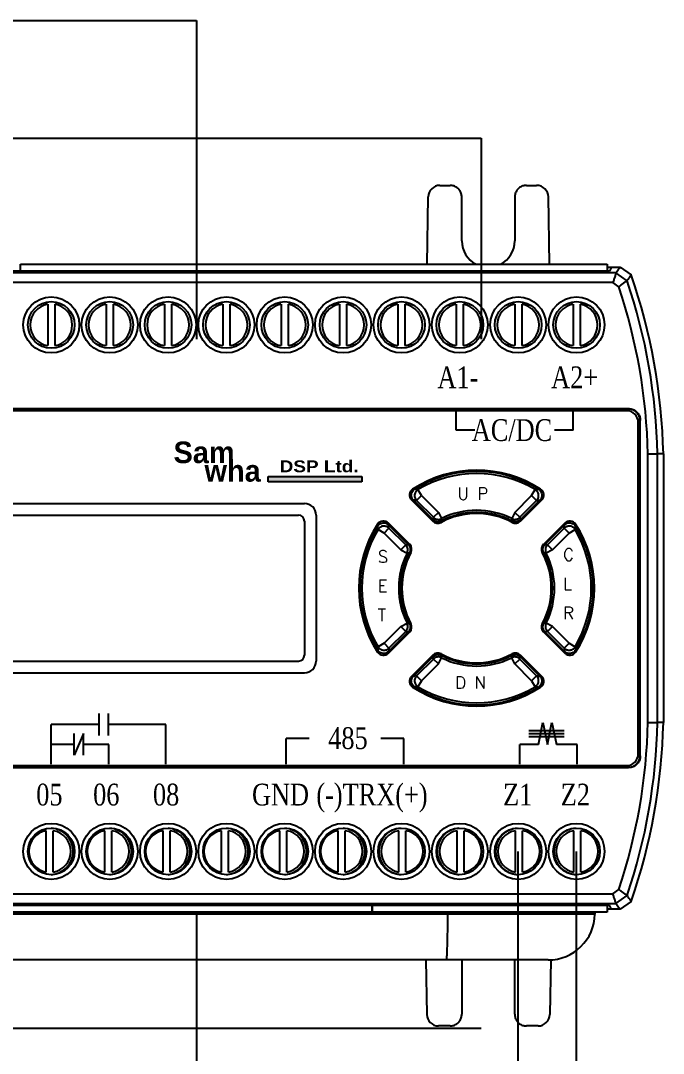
# Model space of a CAD drawing. Header units: millimetres. Extents: x 46 to 886, y 51 to 632.
# Drawn here: x 282.46 to 298.98, y 466.14 to 492.68 of the extents above; entities that cross this region are included whole.
import ezdxf
from ezdxf.enums import TextEntityAlignment as Align

# ---------------------------------------------------------------- set-up
doc = ezdxf.new("R2010")
doc.units = ezdxf.units.MM
for name, color, linetype in [('02___PRT_ALL_AXES', 7, 'Continuous'), ('03___PRT_ALL_CURVES', 7, 'Continuous'), ('40', 4, 'Continuous'), ('ASHADE', 7, 'Continuous')]:
    doc.layers.add(name, color=color, linetype=linetype)
doc.styles.add('SS', font='batang.ttc', dxfattribs={"width": 0.8})
doc.styles.get("Standard").update_dxf_attribs({"font": 'BareunDotumPro1.ttf'})
doc.styles.add('STYLE2', font='romant.shx')

msp = doc.modelspace()

# ---------------------------------------------------------------- hatches: boundary and pattern name
msp.add_hatch(color=5).paths.add_polyline_path([(288.821, 480.832), (288.821, 480.969), (291.23, 480.969), (291.23, 480.832)])

# ---------------------------------------------------------------- linework, layer by layer
at = {"color": 7, "linetype": 'Continuous'}
for p, q in [((293.236, 488.449), (293.499, 488.449)), ((295.459, 488.449), (295.723, 488.449)), ((292.905, 486.424), (292.936, 488.154)), ((293.799, 487.024), (293.799, 488.149)), ((295.159, 488.149), (295.159, 487.024)), ((296.053, 486.424), (296.023, 488.154)), ((297.761, 486.2), (276.197, 486.2)), ((297.593, 486.247), (276.365, 486.247)), ((282.46, 486.424), (297.535, 486.424)), ((282.46, 486.247), (282.46, 486.424)), ((297.535, 486.424), (297.535, 486.247)), ((297.535, 486.349), (297.868, 486.349)), ((297.644, 486.349), (297.593, 486.247)), ((298.045, 485.997), (297.761, 486.2)), ((297.868, 486.349), (298.151, 486.147)), ((297.682, 485.952), (276.277, 485.952)), ((297.836, 485.841), (297.682, 485.952)), ((283.158, 485.396), (283.158, 484.331)), ((283.338, 485.396), (283.338, 484.331)), ((284.658, 485.396), (284.658, 484.331)), ((284.838, 485.396), (284.838, 484.331)), ((286.158, 485.396), (286.158, 484.331)), ((286.338, 485.396), (286.338, 484.331)), ((287.658, 485.396), (287.658, 484.331)), ((287.838, 485.396), (287.838, 484.331)), ((289.158, 485.396), (289.158, 484.331)), ((289.338, 485.396), (289.338, 484.331)), ((290.658, 485.396), (290.658, 484.331)), ((290.838, 485.396), (290.838, 484.331)), ((292.158, 485.396), (292.158, 484.331)), ((292.338, 485.396), (292.338, 484.331)), ((293.658, 485.396), (293.658, 484.331)), ((293.838, 485.396), (293.838, 484.331)), ((295.158, 485.396), (295.158, 484.331)), ((295.338, 485.396), (295.338, 484.331)), ((296.658, 485.396), (296.658, 484.331)), ((296.838, 485.396), (296.838, 484.331)), ((298.087, 482.711), (275.872, 482.711)), ((298.079, 482.704), (275.879, 482.704)), ((298.034, 482.659), (275.924, 482.659)), ((293.658, 482.156), (293.658, 482.665)), ((296.658, 482.156), (296.658, 482.665)), ((298.087, 482.711), (298.079, 482.704)), ((298.334, 473.839), (298.334, 482.359)), ((298.386, 482.411), (298.379, 482.404)), ((298.379, 473.794), (298.379, 482.404)), ((298.386, 473.786), (298.386, 482.411)), ((298.582, 481.547), (298.83, 481.547)), ((298.582, 474.655), (298.582, 481.543)), ((298.979, 481.549), (298.83, 481.547)), ((298.83, 474.65), (298.83, 481.547)), ((298.979, 481.549), (298.979, 474.649)), ((292.764, 480.478), (292.672, 480.633)), ((295.594, 480.478), (295.686, 480.633)), ((292.506, 480.366), (293.053, 479.819)), ((292.554, 480.361), (293.059, 479.856)), ((292.764, 480.478), (292.637, 480.351)), ((292.764, 480.478), (293.196, 480.047)), ((295.163, 480.047), (295.594, 480.478)), ((295.3, 479.856), (295.805, 480.361)), ((295.305, 479.819), (295.852, 480.366)), ((295.594, 480.478), (295.721, 480.351)), ((292.637, 480.351), (293.069, 479.919)), ((295.29, 479.919), (295.721, 480.351)), ((293.196, 480.047), (293.069, 479.919)), ((293.196, 480.047), (293.277, 479.886)), ((295.163, 480.047), (295.081, 479.886)), ((295.163, 480.047), (295.29, 479.919)), ((291.8, 479.514), (291.645, 479.606)), ((291.8, 479.514), (291.927, 479.641)), ((292.459, 479.225), (291.912, 479.772)), ((292.422, 479.219), (291.917, 479.724)), ((292.359, 479.209), (291.927, 479.641)), ((296.446, 479.772), (295.899, 479.225)), ((296.441, 479.724), (295.936, 479.219)), ((296.431, 479.641), (296, 479.209)), ((296.558, 479.514), (296.431, 479.641)), ((296.558, 479.514), (296.713, 479.606)), ((292.231, 479.082), (291.8, 479.514)), ((296.558, 479.514), (296.127, 479.082)), ((292.231, 479.082), (292.359, 479.209)), ((292.231, 479.082), (292.392, 479.001)), ((296.127, 479.082), (295.966, 479.001)), ((296.127, 479.082), (296, 479.209)), ((292.231, 477.115), (292.392, 477.197)), ((296.127, 477.115), (295.966, 477.197)), ((291.8, 476.684), (292.231, 477.115)), ((291.912, 476.426), (292.459, 476.973)), ((291.917, 476.473), (292.422, 476.978)), ((291.927, 476.557), (292.359, 476.988)), ((292.231, 477.115), (292.359, 476.988)), ((295.899, 476.973), (296.446, 476.426)), ((295.936, 476.978), (296.441, 476.473)), ((296.127, 477.115), (296, 476.988)), ((296, 476.988), (296.431, 476.557)), ((296.127, 477.115), (296.558, 476.684)), ((291.8, 476.684), (291.645, 476.592)), ((291.8, 476.684), (291.927, 476.557)), ((296.558, 476.684), (296.431, 476.557)), ((296.558, 476.684), (296.713, 476.592)), ((293.053, 476.379), (292.506, 475.832)), ((295.852, 475.832), (295.305, 476.379)), ((293.059, 476.342), (292.554, 475.837)), ((293.069, 476.278), (292.637, 475.847)), ((293.196, 476.151), (292.764, 475.72)), ((293.196, 476.151), (293.069, 476.278)), ((293.196, 476.151), (293.277, 476.312)), ((295.163, 476.151), (295.081, 476.312)), ((295.163, 476.151), (295.29, 476.278)), ((295.594, 475.72), (295.163, 476.151)), ((295.721, 475.847), (295.29, 476.278)), ((295.805, 475.837), (295.3, 476.342)), ((292.764, 475.72), (292.637, 475.847)), ((295.594, 475.72), (295.721, 475.847)), ((292.764, 475.72), (292.672, 475.565)), ((295.594, 475.72), (295.686, 475.565)), ((284.482, 474.314), (284.482, 474.875)), ((284.716, 474.314), (284.716, 474.875)), ((283.248, 473.574), (283.248, 474.595)), ((286.191, 473.574), (286.191, 474.595)), ((298.582, 474.65), (298.83, 474.65)), ((298.979, 474.649), (298.83, 474.65)), ((283.838, 473.803), (283.838, 474.363)), ((284.072, 473.803), (284.072, 474.363)), ((284.728, 473.574), (284.728, 474.083)), ((289.285, 473.574), (289.285, 474.237)), ((292.305, 473.574), (292.305, 474.237)), ((295.287, 473.574), (295.287, 474.083)), ((296.767, 473.574), (296.767, 474.083)), ((298.386, 473.786), (298.379, 473.794)), ((275.872, 473.486), (298.087, 473.486)), ((275.879, 473.494), (298.079, 473.494)), ((275.924, 473.539), (298.034, 473.539)), ((298.087, 473.486), (298.079, 473.494)), ((283.12, 470.801), (283.12, 471.866)), ((283.3, 470.801), (283.3, 471.866)), ((284.62, 470.801), (284.62, 471.866)), ((284.8, 470.801), (284.8, 471.866)), ((286.12, 470.801), (286.12, 471.866)), ((286.3, 470.801), (286.3, 471.866)), ((287.62, 470.801), (287.62, 471.866)), ((287.8, 470.801), (287.8, 471.866)), ((289.12, 470.801), (289.12, 471.866)), ((289.3, 470.801), (289.3, 471.866)), ((290.62, 470.801), (290.62, 471.866)), ((290.8, 470.801), (290.8, 471.866)), ((292.177, 470.801), (292.177, 471.866)), ((292.357, 470.801), (292.357, 471.866)), ((293.677, 470.801), (293.677, 471.866)), ((293.857, 470.801), (293.857, 471.866)), ((295.177, 470.801), (295.177, 471.866)), ((295.357, 470.801), (295.357, 471.866)), ((296.677, 470.801), (296.677, 471.866)), ((296.857, 470.801), (296.857, 471.866)), ((297.682, 470.246), (297.836, 470.356)), ((276.277, 470.246), (297.682, 470.246)), ((297.761, 469.998), (298.045, 470.201)), ((298.151, 470.05), (297.868, 469.849)), ((276.197, 469.998), (297.761, 469.998)), ((276.365, 469.95), (297.593, 469.95)), ((291.498, 469.774), (276.423, 469.774)), ((291.498, 469.95), (291.498, 469.774)), ((291.499, 469.774), (291.499, 469.95)), ((297.536, 469.774), (291.499, 469.774)), ((293.43, 469.723), (293.43, 469.774)), ((297.221, 469.774), (297.22, 469.723)), ((297.536, 469.95), (297.536, 469.774)), ((297.868, 469.849), (297.536, 469.849)), ((297.644, 469.849), (297.593, 469.95)), ((297.22, 469.723), (276.738, 469.723)), ((296.02, 468.544), (277.938, 468.544)), ((292.875, 468.544), (292.899, 467.144)), ((293.799, 468.544), (293.799, 467.149)), ((295.159, 467.149), (295.159, 468.544)), ((296.084, 468.551), (296.059, 467.144)), ((293.499, 466.849), (293.199, 466.849)), ((295.759, 466.849), (295.459, 466.849))]:
    msp.add_line(p, q, dxfattribs=at)
for p, q in [((294.138, 482.156), (293.658, 482.156)), ((296.658, 482.156), (296.179, 482.156)), ((284.482, 474.595), (283.248, 474.595)), ((286.191, 474.595), (284.716, 474.595)), ((295.766, 474.083), (295.883, 474.644)), ((295.883, 474.644), (296, 474.083)), ((296, 474.083), (296.117, 474.644)), ((296.117, 474.644), (296.234, 474.083)), ((284.072, 474.363), (283.838, 473.803)), ((295.522, 474.441), (296.432, 474.441)), ((295.522, 474.363), (296.432, 474.363)), ((295.522, 474.286), (296.432, 474.286)), ((283.838, 474.083), (283.248, 474.083)), ((284.728, 474.083), (284.072, 474.083)), ((289.875, 474.237), (289.285, 474.237)), ((292.305, 474.237), (291.715, 474.237)), ((295.766, 474.083), (295.287, 474.083)), ((296.767, 474.083), (296.234, 474.083))]:
    msp.add_line(p, q)
at = {"color": 5}
for p, q in [((288.821, 480.969), (291.23, 480.969)), ((288.821, 480.832), (288.821, 480.969)), ((291.23, 480.969), (291.23, 480.832)), ((291.23, 480.832), (288.821, 480.832))]:
    msp.add_line(p, q, dxfattribs=at)
at = {"color": 7, "linetype": 'Continuous'}
for centre, radius in [((283.248, 484.864), 0.72), ((283.248, 484.864), 0.6), ((284.748, 484.864), 0.72), ((284.748, 484.864), 0.6), ((286.248, 484.864), 0.72), ((286.248, 484.864), 0.6), ((287.748, 484.864), 0.72), ((287.748, 484.864), 0.6), ((289.248, 484.864), 0.72), ((289.248, 484.864), 0.6), ((290.748, 484.864), 0.72), ((290.748, 484.864), 0.6), ((292.248, 484.864), 0.72), ((292.248, 484.864), 0.6), ((293.748, 484.864), 0.72), ((293.748, 484.864), 0.6), ((295.248, 484.864), 0.72), ((295.248, 484.864), 0.6), ((296.748, 484.864), 0.72), ((296.748, 484.864), 0.6), ((283.248, 471.334), 0.72), ((283.248, 471.334), 0.6), ((284.748, 471.334), 0.72), ((284.748, 471.334), 0.6), ((286.248, 471.334), 0.72), ((286.248, 471.334), 0.6), ((287.748, 471.334), 0.72), ((287.748, 471.334), 0.6), ((289.248, 471.334), 0.72), ((289.248, 471.334), 0.6), ((290.748, 471.334), 0.72), ((290.748, 471.334), 0.6), ((292.248, 471.334), 0.72), ((292.248, 471.334), 0.6), ((293.748, 471.334), 0.72), ((293.748, 471.334), 0.6), ((295.248, 471.334), 0.72), ((295.248, 471.334), 0.6), ((296.748, 471.334), 0.72), ((296.748, 471.334), 0.6)]:
    msp.add_circle(centre, radius, dxfattribs=at)
for centre, radius, start, end in [((293.236, 488.149), 0.3, 90, 179), ((295.723, 488.149), 0.3, 1, 90), ((294.479, 487.024), 0.68, 180, 242.3898), ((294.479, 487.024), 0.68, 297.6102, 0), ((283.983, 481.221), 14.851, 1.2571, 18.7561), ((283.983, 481.221), 15, 1.2509, 19.1721), ((283.983, 481.221), 14.603, 1.2604, 18.4439), ((283.248, 484.864), 0.54, 99.5941, 260.4059), ((283.248, 484.864), 0.54, 279.5941, 80.4059), ((284.748, 484.864), 0.54, 99.5941, 260.4059), ((284.748, 484.864), 0.54, 279.5941, 80.4059), ((286.248, 484.864), 0.54, 99.5941, 260.4059), ((286.248, 484.864), 0.54, 279.5941, 80.4059), ((287.748, 484.864), 0.54, 99.5941, 260.4059), ((287.748, 484.864), 0.54, 279.5941, 80.4059), ((289.248, 484.864), 0.54, 99.5941, 260.4059), ((289.248, 484.864), 0.54, 279.5941, 80.4059), ((290.748, 484.864), 0.54, 99.5941, 260.4059), ((290.748, 484.864), 0.54, 279.5941, 80.4059), ((292.248, 484.864), 0.54, 99.5941, 260.4059), ((292.248, 484.864), 0.54, 279.5941, 80.4059), ((293.748, 484.864), 0.54, 99.5941, 260.4059), ((293.748, 484.864), 0.54, 279.5941, 80.4059), ((295.248, 484.864), 0.54, 99.5941, 260.4059), ((295.248, 484.864), 0.54, 279.5941, 80.4059), ((296.748, 484.864), 0.54, 99.5941, 260.4059), ((296.748, 484.864), 0.54, 279.5941, 80.4059), ((298.034, 482.359), 0.3, 0, 90), ((294.179, 478.099), 3.03, 57.1532, 122.8468), ((294.179, 478.099), 3, 57.9075, 122.0925), ((294.179, 478.099), 2.948, 59.2614, 120.7386), ((292.633, 480.493), 0.18, 122.8468, 225), ((295.725, 480.493), 0.18, 315, 57.1532), ((294.179, 478.099), 2.002, 63.2117, 116.7883), ((294.179, 478.099), 1.92, 61.6015, 118.3985), ((294.179, 478.099), 1.95, 62.2028, 117.7972), ((294.179, 478.099), 3.03, 147.1532, 212.8468), ((294.179, 478.099), 3, 147.9075, 212.0925), ((294.179, 478.099), 2.948, 149.2614, 210.7386), ((291.785, 479.645), 0.18, 45, 147.1532), ((293.18, 479.946), 0.18, 225, 298.3985), ((295.178, 479.946), 0.18, 241.6015, 315), ((296.573, 479.645), 0.18, 32.8468, 135), ((294.179, 478.099), 2.948, 329.2614, 30.7386), ((294.179, 478.099), 3, 327.9075, 32.0925), ((294.179, 478.099), 3.03, 327.1532, 32.8468), ((292.332, 479.098), 0.18, 331.6015, 45), ((296.026, 479.098), 0.18, 135, 208.3985), ((294.179, 478.099), 2.002, 153.2117, 206.7883), ((294.179, 478.099), 1.95, 152.2028, 207.7972), ((294.179, 478.099), 1.92, 151.6015, 208.3985), ((294.179, 478.099), 1.92, 331.6015, 28.3985), ((294.179, 478.099), 1.95, 332.2028, 27.7972), ((294.179, 478.099), 2.002, 333.2117, 26.7883), ((292.332, 477.1), 0.18, 315, 28.3985), ((296.026, 477.1), 0.18, 151.6015, 225), ((291.785, 476.553), 0.18, 212.8468, 315), ((293.18, 476.251), 0.18, 61.6015, 135), ((294.179, 478.099), 1.92, 241.6015, 298.3985), ((295.178, 476.251), 0.18, 45, 118.3985), ((296.573, 476.553), 0.18, 225, 327.1532), ((294.179, 478.099), 1.95, 242.2028, 297.7972), ((294.179, 478.099), 2.002, 243.2117, 296.7883), ((292.633, 475.704), 0.18, 135, 237.1532), ((295.725, 475.704), 0.18, 302.8468, 45), ((294.179, 478.099), 3.03, 237.1532, 302.8468), ((294.179, 478.099), 3, 237.9075, 302.0925), ((294.179, 478.099), 2.948, 239.2614, 300.7386), ((283.983, 474.976), 14.603, 341.5561, 358.7396), ((283.983, 474.976), 14.851, 341.2439, 358.7429), ((283.983, 474.976), 15, 340.8279, 358.7491), ((298.034, 473.839), 0.3, 270, 0), ((283.21, 471.334), 0.54, 99.5941, 260.4059), ((283.21, 471.334), 0.54, 279.5941, 80.4059), ((284.71, 471.334), 0.54, 99.5941, 260.4059), ((284.71, 471.334), 0.54, 279.5941, 80.4059), ((286.21, 471.334), 0.54, 99.5941, 260.4059), ((286.21, 471.334), 0.54, 279.5941, 80.4059), ((287.71, 471.334), 0.54, 99.5941, 260.4059), ((287.71, 471.334), 0.54, 279.5941, 80.4059), ((289.21, 471.334), 0.54, 99.5941, 260.4059), ((289.21, 471.334), 0.54, 279.5941, 80.4059), ((290.71, 471.334), 0.54, 99.5941, 260.4059), ((290.71, 471.334), 0.54, 279.5941, 80.4059), ((292.267, 471.334), 0.54, 99.5941, 260.4059), ((292.267, 471.334), 0.54, 279.5941, 80.4059), ((293.767, 471.334), 0.54, 99.5941, 260.4059), ((293.767, 471.334), 0.54, 279.5941, 80.4059), ((295.267, 471.334), 0.54, 99.5941, 260.4059), ((295.267, 471.334), 0.54, 279.5941, 80.4059), ((296.767, 471.334), 0.54, 99.5941, 260.4059), ((296.767, 471.334), 0.54, 279.5941, 80.4059), ((296.02, 469.744), 1.2, 270, 359), ((293.199, 467.149), 0.3, 181, 270), ((295.759, 467.149), 0.3, 270, 359)]:
    msp.add_arc(centre, radius, start, end, dxfattribs=at)
for points, knots in [([(293.799, 488.149), (293.799, 488.18), (293.789, 488.243), (293.746, 488.328), (293.678, 488.396), (293.593, 488.439), (293.53, 488.449), (293.499, 488.449)], [0, 0, 0, 0, 0.0938533, 0.1877121, 0.2815799, 0.3754568, 0.4693391, 0.4693391, 0.4693391, 0.4693391]), ([(295.459, 488.449), (295.428, 488.449), (295.365, 488.439), (295.28, 488.396), (295.213, 488.328), (295.169, 488.243), (295.159, 488.18), (295.159, 488.149)], [0, 0, 0, 0, 0.0938824, 0.1877592, 0.281627, 0.3754859, 0.4693391, 0.4693391, 0.4693391, 0.4693391]), ([(297.761, 486.2), (297.752, 486.173), (297.739, 486.117), (297.709, 486.036), (297.691, 485.98), (297.682, 485.952)], [0, 0, 0, 0, 0.0848624, 0.1719809, 0.2609261, 0.2609261, 0.2609261, 0.2609261]), ([(297.761, 486.2), (297.772, 486.215), (297.795, 486.247), (297.83, 486.296), (297.855, 486.331), (297.868, 486.349)], [0, 0, 0, 0, 0.0534626, 0.1191252, 0.1827756, 0.1827756, 0.1827756, 0.1827756]), ([(298.045, 485.997), (298.023, 485.979), (297.974, 485.949), (297.906, 485.894), (297.859, 485.859), (297.835, 485.841)], [0, 0, 0, 0, 0.0847388, 0.1718955, 0.2610351, 0.2610351, 0.2610351, 0.2610351]), ([(298.045, 485.997), (298.056, 486.011), (298.079, 486.044), (298.114, 486.094), (298.139, 486.13), (298.151, 486.147)], [0, 0, 0, 0, 0.0538377, 0.119958, 0.1840487, 0.1840487, 0.1840487, 0.1840487]), ([(298.379, 482.404), (298.379, 482.435), (298.369, 482.498), (298.326, 482.583), (298.258, 482.651), (298.173, 482.694), (298.11, 482.704), (298.079, 482.704)], [0, 0, 0, 0, 0.093858, 0.1877007, 0.2815376, 0.3753803, 0.4692384, 0.4692384, 0.4692384, 0.4692384]), ([(298.087, 482.711), (298.118, 482.711), (298.181, 482.701), (298.266, 482.658), (298.333, 482.59), (298.377, 482.505), (298.386, 482.442), (298.386, 482.411)], [0, 0, 0, 0, 0.093858, 0.1877008, 0.2815377, 0.3753804, 0.4692384, 0.4692384, 0.4692384, 0.4692384]), ([(292.672, 480.633), (292.659, 480.625), (292.634, 480.605), (292.606, 480.567), (292.588, 480.524), (292.582, 480.477), (292.589, 480.43), (292.607, 480.387), (292.626, 480.362), (292.637, 480.351)], [0, 0, 0, 0, 0.0466256, 0.0932466, 0.1398794, 0.1865136, 0.2331468, 0.2797658, 0.3263998, 0.3263998, 0.3263998, 0.3263998]), ([(292.672, 480.633), (292.663, 480.634), (292.643, 480.635), (292.614, 480.638), (292.595, 480.64), (292.585, 480.64)], [0, 0, 0, 0, 0.02938021, 0.05851312, 0.08740451, 0.08740451, 0.08740451, 0.08740451]), ([(295.686, 480.633), (295.696, 480.634), (295.715, 480.635), (295.744, 480.638), (295.763, 480.64), (295.773, 480.64)], [0, 0, 0, 0, 0.02938021, 0.05851312, 0.08740451, 0.08740451, 0.08740451, 0.08740451]), ([(295.721, 480.351), (295.732, 480.362), (295.751, 480.387), (295.769, 480.43), (295.776, 480.477), (295.77, 480.524), (295.752, 480.567), (295.724, 480.605), (295.699, 480.625), (295.686, 480.633)], [0, 0, 0, 0, 0.046626, 0.0932469, 0.1398796, 0.1865139, 0.233147, 0.279766, 0.3263998, 0.3263998, 0.3263998, 0.3263998]), ([(292.522, 480.403), (292.513, 480.419), (292.501, 480.454), (292.499, 480.509), (292.513, 480.561), (292.533, 480.592), (292.545, 480.606)], [0, 0, 0, 0, 0.05449, 0.107938, 0.1612581, 0.2156554, 0.2156554, 0.2156554, 0.2156554]), ([(292.637, 480.351), (292.628, 480.352), (292.609, 480.354), (292.581, 480.358), (292.563, 480.36), (292.554, 480.361)], [0, 0, 0, 0, 0.02823034, 0.05623659, 0.08402378, 0.08402378, 0.08402378, 0.08402378]), ([(295.721, 480.351), (295.731, 480.352), (295.749, 480.354), (295.777, 480.358), (295.795, 480.36), (295.805, 480.361)], [0, 0, 0, 0, 0.02823034, 0.05623659, 0.08402378, 0.08402378, 0.08402378, 0.08402378]), ([(295.813, 480.606), (295.825, 480.593), (295.844, 480.562), (295.859, 480.51), (295.857, 480.455), (295.845, 480.42), (295.836, 480.404)], [0, 0, 0, 0, 0.0534734, 0.1067582, 0.1607868, 0.2158657, 0.2158657, 0.2158657, 0.2158657]), ([(293.069, 479.919), (293.067, 479.912), (293.065, 479.898), (293.062, 479.877), (293.06, 479.863), (293.059, 479.856)], [0, 0, 0, 0, 0.02131349, 0.04276592, 0.06435893, 0.06435893, 0.06435893, 0.06435893]), ([(293.069, 479.919), (293.079, 479.909), (293.103, 479.89), (293.145, 479.872), (293.19, 479.865), (293.235, 479.869), (293.263, 479.879), (293.277, 479.886)], [0, 0, 0, 0, 0.0449694, 0.0899307, 0.1348985, 0.1798573, 0.2248377, 0.2248377, 0.2248377, 0.2248377]), ([(293.227, 479.808), (293.212, 479.804), (293.181, 479.801), (293.136, 479.808), (293.107, 479.82), (293.094, 479.828)], [0, 0, 0, 0, 0.0460856, 0.0917071, 0.1370934, 0.1370934, 0.1370934, 0.1370934]), ([(293.277, 479.886), (293.276, 479.879), (293.274, 479.865), (293.272, 479.845), (293.271, 479.831), (293.27, 479.824)], [0, 0, 0, 0, 0.02072148, 0.04156853, 0.06254232, 0.06254232, 0.06254232, 0.06254232]), ([(295.081, 479.886), (295.095, 479.879), (295.123, 479.869), (295.169, 479.865), (295.213, 479.872), (295.255, 479.89), (295.279, 479.909), (295.29, 479.919)], [0, 0, 0, 0, 0.0449723, 0.0899326, 0.1349004, 0.1798594, 0.2248377, 0.2248377, 0.2248377, 0.2248377]), ([(295.081, 479.886), (295.082, 479.879), (295.084, 479.865), (295.086, 479.845), (295.088, 479.831), (295.089, 479.824)], [0, 0, 0, 0, 0.02072148, 0.04156853, 0.06254232, 0.06254232, 0.06254232, 0.06254232]), ([(295.264, 479.828), (295.251, 479.82), (295.222, 479.808), (295.177, 479.801), (295.146, 479.804), (295.131, 479.808)], [0, 0, 0, 0, 0.0457598, 0.0912892, 0.1371128, 0.1371128, 0.1371128, 0.1371128]), ([(295.29, 479.919), (295.291, 479.912), (295.293, 479.898), (295.296, 479.877), (295.299, 479.863), (295.3, 479.856)], [0, 0, 0, 0, 0.02131349, 0.04276592, 0.06435893, 0.06435893, 0.06435893, 0.06435893]), ([(291.645, 479.606), (291.644, 479.615), (291.643, 479.635), (291.64, 479.664), (291.638, 479.683), (291.638, 479.693)], [0, 0, 0, 0, 0.02938021, 0.05851312, 0.08740451, 0.08740451, 0.08740451, 0.08740451]), ([(291.927, 479.641), (291.916, 479.652), (291.891, 479.671), (291.848, 479.689), (291.801, 479.695), (291.754, 479.69), (291.71, 479.672), (291.673, 479.644), (291.653, 479.619), (291.645, 479.606)], [0, 0, 0, 0, 0.046626, 0.0932469, 0.1398796, 0.1865139, 0.233147, 0.279766, 0.3263998, 0.3263998, 0.3263998, 0.3263998]), ([(291.672, 479.733), (291.685, 479.744), (291.716, 479.764), (291.768, 479.778), (291.823, 479.777), (291.858, 479.765), (291.874, 479.756)], [0, 0, 0, 0, 0.0534734, 0.1067582, 0.1607868, 0.2158657, 0.2158657, 0.2158657, 0.2158657]), ([(291.927, 479.641), (291.926, 479.65), (291.924, 479.669), (291.92, 479.697), (291.918, 479.715), (291.917, 479.724)], [0, 0, 0, 0, 0.02823034, 0.05623659, 0.08402378, 0.08402378, 0.08402378, 0.08402378]), ([(296.431, 479.641), (296.432, 479.65), (296.435, 479.669), (296.438, 479.697), (296.44, 479.715), (296.441, 479.724)], [0, 0, 0, 0, 0.02823034, 0.05623659, 0.08402378, 0.08402378, 0.08402378, 0.08402378]), ([(296.713, 479.606), (296.705, 479.619), (296.686, 479.644), (296.648, 479.672), (296.604, 479.69), (296.557, 479.695), (296.511, 479.689), (296.467, 479.671), (296.442, 479.652), (296.431, 479.641)], [0, 0, 0, 0, 0.0466256, 0.0932466, 0.1398794, 0.1865136, 0.2331468, 0.2797658, 0.3263998, 0.3263998, 0.3263998, 0.3263998]), ([(296.484, 479.756), (296.5, 479.764), (296.534, 479.777), (296.589, 479.779), (296.641, 479.764), (296.672, 479.745), (296.686, 479.733)], [0, 0, 0, 0, 0.05449, 0.107938, 0.1612581, 0.2156554, 0.2156554, 0.2156554, 0.2156554]), ([(296.713, 479.606), (296.714, 479.615), (296.716, 479.635), (296.718, 479.664), (296.72, 479.683), (296.721, 479.693)], [0, 0, 0, 0, 0.02938021, 0.05851312, 0.08740451, 0.08740451, 0.08740451, 0.08740451]), ([(292.359, 479.209), (292.366, 479.211), (292.38, 479.213), (292.401, 479.216), (292.415, 479.218), (292.422, 479.219)], [0, 0, 0, 0, 0.02131349, 0.04276592, 0.06435893, 0.06435893, 0.06435893, 0.06435893]), ([(292.392, 479.001), (292.399, 479.014), (292.409, 479.043), (292.413, 479.088), (292.406, 479.133), (292.388, 479.175), (292.369, 479.199), (292.359, 479.209)], [0, 0, 0, 0, 0.0449723, 0.0899326, 0.1349004, 0.1798594, 0.2248377, 0.2248377, 0.2248377, 0.2248377]), ([(292.45, 479.183), (292.458, 479.17), (292.47, 479.142), (292.477, 479.096), (292.474, 479.066), (292.47, 479.051)], [0, 0, 0, 0, 0.0457598, 0.0912892, 0.1371128, 0.1371128, 0.1371128, 0.1371128]), ([(295.888, 479.051), (295.885, 479.066), (295.881, 479.097), (295.888, 479.142), (295.901, 479.171), (295.908, 479.184)], [0, 0, 0, 0, 0.0460856, 0.0917071, 0.1370934, 0.1370934, 0.1370934, 0.1370934]), ([(296, 479.209), (295.993, 479.211), (295.979, 479.213), (295.957, 479.216), (295.943, 479.218), (295.936, 479.219)], [0, 0, 0, 0, 0.02131349, 0.04276592, 0.06435893, 0.06435893, 0.06435893, 0.06435893]), ([(296, 479.209), (295.989, 479.199), (295.97, 479.175), (295.952, 479.133), (295.945, 479.088), (295.949, 479.043), (295.959, 479.014), (295.966, 479.001)], [0, 0, 0, 0, 0.0449694, 0.0899307, 0.1348985, 0.1798573, 0.2248377, 0.2248377, 0.2248377, 0.2248377]), ([(292.392, 479.001), (292.399, 479.002), (292.413, 479.004), (292.433, 479.006), (292.447, 479.007), (292.454, 479.008)], [0, 0, 0, 0, 0.02072148, 0.04156853, 0.06254232, 0.06254232, 0.06254232, 0.06254232]), ([(295.966, 479.001), (295.959, 479.002), (295.946, 479.004), (295.925, 479.006), (295.911, 479.007), (295.904, 479.008)], [0, 0, 0, 0, 0.02072148, 0.04156853, 0.06254232, 0.06254232, 0.06254232, 0.06254232]), ([(292.359, 476.988), (292.369, 476.999), (292.388, 477.023), (292.406, 477.064), (292.413, 477.109), (292.409, 477.155), (292.399, 477.183), (292.392, 477.197)], [0, 0, 0, 0, 0.0449694, 0.0899307, 0.1348985, 0.1798573, 0.2248377, 0.2248377, 0.2248377, 0.2248377]), ([(292.392, 477.197), (292.399, 477.196), (292.413, 477.194), (292.433, 477.192), (292.447, 477.19), (292.454, 477.189)], [0, 0, 0, 0, 0.02072148, 0.04156853, 0.06254232, 0.06254232, 0.06254232, 0.06254232]), ([(295.966, 477.197), (295.959, 477.196), (295.946, 477.194), (295.925, 477.192), (295.911, 477.19), (295.904, 477.189)], [0, 0, 0, 0, 0.02072148, 0.04156853, 0.06254232, 0.06254232, 0.06254232, 0.06254232]), ([(295.966, 477.197), (295.959, 477.183), (295.949, 477.155), (295.945, 477.109), (295.952, 477.064), (295.97, 477.023), (295.989, 476.999), (296, 476.988)], [0, 0, 0, 0, 0.0449723, 0.0899326, 0.1349004, 0.1798594, 0.2248377, 0.2248377, 0.2248377, 0.2248377]), ([(292.359, 476.988), (292.366, 476.987), (292.38, 476.985), (292.401, 476.982), (292.415, 476.979), (292.422, 476.978)], [0, 0, 0, 0, 0.02131349, 0.04276592, 0.06435893, 0.06435893, 0.06435893, 0.06435893]), ([(292.47, 477.147), (292.474, 477.132), (292.477, 477.101), (292.47, 477.055), (292.458, 477.027), (292.45, 477.014)], [0, 0, 0, 0, 0.0460856, 0.0917071, 0.1370934, 0.1370934, 0.1370934, 0.1370934]), ([(295.908, 477.014), (295.9, 477.027), (295.888, 477.056), (295.881, 477.101), (295.885, 477.132), (295.888, 477.147)], [0, 0, 0, 0, 0.0457598, 0.0912892, 0.1371128, 0.1371128, 0.1371128, 0.1371128]), ([(296, 476.988), (295.993, 476.987), (295.979, 476.985), (295.957, 476.982), (295.943, 476.979), (295.936, 476.978)], [0, 0, 0, 0, 0.02131349, 0.04276592, 0.06435893, 0.06435893, 0.06435893, 0.06435893]), ([(291.645, 476.592), (291.644, 476.582), (291.643, 476.563), (291.64, 476.534), (291.638, 476.515), (291.638, 476.505)], [0, 0, 0, 0, 0.02938021, 0.05851312, 0.08740451, 0.08740451, 0.08740451, 0.08740451]), ([(291.645, 476.592), (291.653, 476.579), (291.673, 476.554), (291.71, 476.526), (291.754, 476.508), (291.801, 476.502), (291.848, 476.508), (291.891, 476.527), (291.916, 476.546), (291.927, 476.557)], [0, 0, 0, 0, 0.0466256, 0.0932466, 0.1398794, 0.1865136, 0.2331468, 0.2797658, 0.3263998, 0.3263998, 0.3263998, 0.3263998]), ([(291.875, 476.442), (291.858, 476.433), (291.824, 476.421), (291.769, 476.419), (291.717, 476.433), (291.686, 476.453), (291.672, 476.465)], [0, 0, 0, 0, 0.05449, 0.107938, 0.1612581, 0.2156554, 0.2156554, 0.2156554, 0.2156554]), ([(291.927, 476.557), (291.926, 476.547), (291.924, 476.529), (291.92, 476.501), (291.918, 476.482), (291.917, 476.473)], [0, 0, 0, 0, 0.02823034, 0.05623659, 0.08402378, 0.08402378, 0.08402378, 0.08402378]), ([(293.095, 476.37), (293.108, 476.377), (293.136, 476.39), (293.182, 476.396), (293.212, 476.393), (293.227, 476.39)], [0, 0, 0, 0, 0.0457598, 0.0912892, 0.1371128, 0.1371128, 0.1371128, 0.1371128]), ([(295.131, 476.39), (295.146, 476.393), (295.177, 476.396), (295.223, 476.389), (295.251, 476.377), (295.264, 476.37)], [0, 0, 0, 0, 0.0460856, 0.0917071, 0.1370934, 0.1370934, 0.1370934, 0.1370934]), ([(296.431, 476.557), (296.442, 476.546), (296.467, 476.527), (296.511, 476.508), (296.557, 476.502), (296.604, 476.508), (296.648, 476.526), (296.686, 476.554), (296.705, 476.579), (296.713, 476.592)], [0, 0, 0, 0, 0.046626, 0.0932469, 0.1398796, 0.1865139, 0.233147, 0.279766, 0.3263998, 0.3263998, 0.3263998, 0.3263998]), ([(296.431, 476.557), (296.432, 476.547), (296.435, 476.529), (296.438, 476.501), (296.44, 476.482), (296.441, 476.473)], [0, 0, 0, 0, 0.02823034, 0.05623659, 0.08402378, 0.08402378, 0.08402378, 0.08402378]), ([(296.687, 476.465), (296.673, 476.453), (296.643, 476.434), (296.59, 476.419), (296.535, 476.421), (296.5, 476.433), (296.484, 476.441)], [0, 0, 0, 0, 0.0534734, 0.1067582, 0.1607868, 0.2158657, 0.2158657, 0.2158657, 0.2158657]), ([(296.713, 476.592), (296.714, 476.582), (296.716, 476.563), (296.718, 476.534), (296.72, 476.515), (296.721, 476.505)], [0, 0, 0, 0, 0.02938021, 0.05851312, 0.08740451, 0.08740451, 0.08740451, 0.08740451]), ([(293.069, 476.278), (293.067, 476.285), (293.065, 476.299), (293.062, 476.321), (293.06, 476.335), (293.059, 476.342)], [0, 0, 0, 0, 0.02131349, 0.04276592, 0.06435893, 0.06435893, 0.06435893, 0.06435893]), ([(293.277, 476.312), (293.263, 476.318), (293.235, 476.329), (293.19, 476.333), (293.145, 476.326), (293.103, 476.307), (293.079, 476.289), (293.069, 476.278)], [0, 0, 0, 0, 0.0449723, 0.0899326, 0.1349004, 0.1798594, 0.2248377, 0.2248377, 0.2248377, 0.2248377]), ([(293.277, 476.312), (293.276, 476.319), (293.274, 476.332), (293.272, 476.353), (293.271, 476.367), (293.27, 476.374)], [0, 0, 0, 0, 0.02072148, 0.04156853, 0.06254232, 0.06254232, 0.06254232, 0.06254232]), ([(295.081, 476.312), (295.082, 476.319), (295.084, 476.332), (295.086, 476.353), (295.088, 476.367), (295.089, 476.374)], [0, 0, 0, 0, 0.02072148, 0.04156853, 0.06254232, 0.06254232, 0.06254232, 0.06254232]), ([(295.29, 476.278), (295.279, 476.289), (295.255, 476.307), (295.213, 476.326), (295.169, 476.333), (295.123, 476.329), (295.095, 476.318), (295.081, 476.312)], [0, 0, 0, 0, 0.0449694, 0.0899307, 0.1348985, 0.1798573, 0.2248377, 0.2248377, 0.2248377, 0.2248377]), ([(295.29, 476.278), (295.291, 476.285), (295.293, 476.299), (295.296, 476.321), (295.299, 476.335), (295.3, 476.342)], [0, 0, 0, 0, 0.02131349, 0.04276592, 0.06435893, 0.06435893, 0.06435893, 0.06435893]), ([(292.637, 475.847), (292.628, 475.846), (292.609, 475.843), (292.581, 475.84), (292.563, 475.838), (292.554, 475.837)], [0, 0, 0, 0, 0.02823034, 0.05623659, 0.08402378, 0.08402378, 0.08402378, 0.08402378]), ([(292.637, 475.847), (292.626, 475.836), (292.607, 475.811), (292.589, 475.767), (292.582, 475.721), (292.588, 475.674), (292.606, 475.63), (292.634, 475.592), (292.659, 475.573), (292.672, 475.565)], [0, 0, 0, 0, 0.046626, 0.0932469, 0.1398796, 0.1865139, 0.233147, 0.279766, 0.3263998, 0.3263998, 0.3263998, 0.3263998]), ([(295.686, 475.565), (295.699, 475.573), (295.724, 475.592), (295.752, 475.63), (295.77, 475.674), (295.776, 475.721), (295.769, 475.767), (295.751, 475.811), (295.732, 475.836), (295.721, 475.847)], [0, 0, 0, 0, 0.0466256, 0.0932466, 0.1398794, 0.1865136, 0.2331468, 0.2797658, 0.3263998, 0.3263998, 0.3263998, 0.3263998]), ([(295.721, 475.847), (295.731, 475.846), (295.749, 475.843), (295.777, 475.84), (295.795, 475.838), (295.805, 475.837)], [0, 0, 0, 0, 0.02823034, 0.05623659, 0.08402378, 0.08402378, 0.08402378, 0.08402378]), ([(292.545, 475.591), (292.534, 475.605), (292.514, 475.635), (292.5, 475.688), (292.501, 475.743), (292.513, 475.778), (292.522, 475.794)], [0, 0, 0, 0, 0.0534734, 0.1067582, 0.1607868, 0.2158657, 0.2158657, 0.2158657, 0.2158657]), ([(295.836, 475.794), (295.845, 475.778), (295.857, 475.744), (295.859, 475.689), (295.845, 475.636), (295.825, 475.606), (295.813, 475.592)], [0, 0, 0, 0, 0.05449, 0.107938, 0.1612581, 0.2156554, 0.2156554, 0.2156554, 0.2156554]), ([(292.672, 475.565), (292.663, 475.564), (292.643, 475.562), (292.614, 475.56), (292.595, 475.558), (292.585, 475.557)], [0, 0, 0, 0, 0.02938021, 0.05851312, 0.08740451, 0.08740451, 0.08740451, 0.08740451]), ([(295.686, 475.565), (295.696, 475.564), (295.715, 475.562), (295.744, 475.56), (295.763, 475.558), (295.773, 475.557)], [0, 0, 0, 0, 0.02938021, 0.05851312, 0.08740451, 0.08740451, 0.08740451, 0.08740451]), ([(298.079, 473.494), (298.11, 473.494), (298.173, 473.504), (298.258, 473.547), (298.326, 473.615), (298.369, 473.699), (298.379, 473.762), (298.379, 473.794)], [0, 0, 0, 0, 0.093858, 0.1877007, 0.2815376, 0.3753803, 0.4692384, 0.4692384, 0.4692384, 0.4692384]), ([(298.386, 473.786), (298.386, 473.755), (298.377, 473.692), (298.333, 473.607), (298.266, 473.54), (298.181, 473.496), (298.118, 473.486), (298.087, 473.486)], [0, 0, 0, 0, 0.093858, 0.1877008, 0.2815377, 0.3753804, 0.4692384, 0.4692384, 0.4692384, 0.4692384]), ([(298.045, 470.201), (298.023, 470.218), (297.974, 470.249), (297.906, 470.303), (297.859, 470.338), (297.835, 470.356)], [0, 0, 0, 0, 0.0847403, 0.171897, 0.261035, 0.261035, 0.261035, 0.261035]), ([(297.761, 469.998), (297.752, 470.024), (297.739, 470.08), (297.709, 470.162), (297.691, 470.218), (297.682, 470.246)], [0, 0, 0, 0, 0.084861, 0.1719795, 0.2609261, 0.2609261, 0.2609261, 0.2609261]), ([(298.045, 470.201), (298.056, 470.186), (298.079, 470.153), (298.114, 470.103), (298.139, 470.068), (298.151, 470.05)], [0, 0, 0, 0, 0.0540743, 0.1201944, 0.1840487, 0.1840487, 0.1840487, 0.1840487]), ([(297.761, 469.998), (297.772, 469.983), (297.795, 469.951), (297.83, 469.901), (297.855, 469.866), (297.868, 469.849)], [0, 0, 0, 0, 0.0536976, 0.11936, 0.1827756, 0.1827756, 0.1827756, 0.1827756]), ([(293.43, 469.723), (293.43, 469.635), (293.429, 469.464), (293.427, 469.219), (293.424, 468.997), (293.416, 468.819), (293.416, 468.67), (293.4, 468.604), (293.405, 468.544), (293.395, 468.544)], [0, 0, 0, 0, 0.263626, 0.513282, 0.736734, 0.923047, 1.063132, 1.150235, 1.180742, 1.180742, 1.180742, 1.180742]), ([(293.499, 466.849), (293.53, 466.849), (293.593, 466.859), (293.678, 466.902), (293.746, 466.97), (293.789, 467.054), (293.799, 467.118), (293.799, 467.149)], [0, 0, 0, 0, 0.0938824, 0.1877592, 0.281627, 0.3754859, 0.4693391, 0.4693391, 0.4693391, 0.4693391]), ([(295.159, 467.149), (295.159, 467.118), (295.169, 467.054), (295.213, 466.97), (295.28, 466.902), (295.365, 466.859), (295.428, 466.849), (295.459, 466.849)], [0, 0, 0, 0, 0.0938533, 0.1877121, 0.2815799, 0.3754568, 0.4693391, 0.4693391, 0.4693391, 0.4693391])]:
    msp.add_open_spline(points, degree=3, knots=knots, dxfattribs=at)
for points in [[(292.557, 480.619), (292.566, 480.627), (292.575, 480.634), (292.585, 480.64)], [(295.773, 480.64), (295.783, 480.634), (295.792, 480.627), (295.801, 480.619)], [(292.533, 480.386), (292.529, 480.391), (292.525, 480.397), (292.522, 480.403)], [(292.554, 480.361), (292.546, 480.368), (292.539, 480.377), (292.533, 480.386)], [(292.545, 480.606), (292.549, 480.61), (292.553, 480.615), (292.557, 480.619)], [(295.801, 480.619), (295.805, 480.615), (295.809, 480.611), (295.813, 480.606)], [(295.825, 480.386), (295.819, 480.377), (295.812, 480.368), (295.805, 480.361)], [(295.836, 480.404), (295.833, 480.398), (295.829, 480.392), (295.825, 480.386)], [(293.072, 479.843), (293.067, 479.847), (293.063, 479.851), (293.059, 479.856)], [(293.094, 479.828), (293.087, 479.833), (293.079, 479.838), (293.072, 479.843)], [(295.286, 479.843), (295.279, 479.838), (295.272, 479.832), (295.264, 479.828)], [(295.3, 479.856), (295.295, 479.851), (295.291, 479.847), (295.286, 479.843)], [(291.638, 479.693), (291.644, 479.703), (291.651, 479.712), (291.659, 479.721)], [(291.659, 479.721), (291.663, 479.725), (291.667, 479.729), (291.672, 479.733)], [(291.874, 479.756), (291.88, 479.753), (291.886, 479.749), (291.892, 479.745)], [(291.892, 479.745), (291.901, 479.739), (291.91, 479.732), (291.917, 479.724)], [(293.255, 479.817), (293.246, 479.813), (293.237, 479.81), (293.227, 479.808)], [(293.27, 479.824), (293.265, 479.821), (293.26, 479.819), (293.255, 479.817)], [(295.103, 479.817), (295.098, 479.819), (295.093, 479.821), (295.089, 479.824)], [(295.131, 479.808), (295.122, 479.81), (295.112, 479.813), (295.103, 479.817)], [(296.441, 479.724), (296.449, 479.732), (296.457, 479.739), (296.466, 479.745)], [(296.466, 479.745), (296.472, 479.749), (296.478, 479.753), (296.484, 479.756)], [(296.686, 479.733), (296.691, 479.729), (296.695, 479.725), (296.699, 479.72)], [(296.699, 479.72), (296.707, 479.712), (296.714, 479.703), (296.721, 479.693)], [(292.422, 479.219), (292.427, 479.215), (292.431, 479.21), (292.434, 479.206)], [(292.434, 479.206), (292.44, 479.199), (292.445, 479.191), (292.45, 479.183)], [(292.47, 479.051), (292.468, 479.041), (292.465, 479.032), (292.461, 479.023)], [(295.897, 479.023), (295.893, 479.032), (295.89, 479.041), (295.888, 479.051)], [(295.908, 479.184), (295.913, 479.191), (295.918, 479.199), (295.924, 479.206)], [(295.924, 479.206), (295.928, 479.21), (295.932, 479.215), (295.936, 479.219)], [(292.461, 479.023), (292.459, 479.018), (292.457, 479.013), (292.454, 479.008)], [(295.904, 479.008), (295.902, 479.013), (295.899, 479.018), (295.897, 479.023)], [(292.454, 477.189), (292.457, 477.185), (292.459, 477.18), (292.461, 477.175)], [(292.461, 477.175), (292.465, 477.166), (292.468, 477.156), (292.47, 477.147)], [(295.888, 477.147), (295.89, 477.156), (295.893, 477.166), (295.897, 477.175)], [(295.897, 477.175), (295.899, 477.18), (295.902, 477.185), (295.904, 477.189)], [(292.434, 476.992), (292.431, 476.987), (292.427, 476.983), (292.422, 476.978)], [(292.45, 477.014), (292.445, 477.006), (292.44, 476.999), (292.434, 476.992)], [(295.924, 476.992), (295.918, 476.999), (295.913, 477.006), (295.908, 477.014)], [(295.936, 476.978), (295.932, 476.983), (295.928, 476.987), (295.924, 476.992)], [(291.659, 476.477), (291.651, 476.486), (291.644, 476.495), (291.638, 476.505)], [(291.672, 476.465), (291.668, 476.468), (291.663, 476.473), (291.659, 476.477)], [(291.892, 476.452), (291.887, 476.449), (291.881, 476.445), (291.875, 476.442)], [(291.917, 476.473), (291.91, 476.466), (291.901, 476.459), (291.892, 476.452)], [(293.227, 476.39), (293.237, 476.388), (293.246, 476.384), (293.255, 476.381)], [(293.255, 476.381), (293.26, 476.379), (293.265, 476.376), (293.27, 476.374)], [(295.089, 476.374), (295.093, 476.376), (295.098, 476.379), (295.103, 476.381)], [(295.103, 476.381), (295.112, 476.385), (295.122, 476.388), (295.131, 476.39)], [(296.466, 476.452), (296.457, 476.459), (296.449, 476.466), (296.441, 476.473)], [(296.484, 476.441), (296.478, 476.445), (296.472, 476.448), (296.466, 476.452)], [(296.699, 476.477), (296.695, 476.473), (296.691, 476.469), (296.687, 476.465)], [(296.721, 476.505), (296.714, 476.495), (296.707, 476.486), (296.699, 476.477)], [(293.059, 476.342), (293.063, 476.346), (293.067, 476.35), (293.072, 476.354)], [(293.072, 476.354), (293.079, 476.36), (293.087, 476.365), (293.095, 476.37)], [(295.264, 476.37), (295.272, 476.365), (295.279, 476.36), (295.286, 476.354)], [(295.286, 476.354), (295.291, 476.35), (295.295, 476.346), (295.3, 476.342)], [(292.522, 475.794), (292.525, 475.8), (292.529, 475.806), (292.533, 475.812)], [(292.533, 475.812), (292.539, 475.821), (292.546, 475.829), (292.554, 475.837)], [(292.557, 475.579), (292.553, 475.583), (292.549, 475.587), (292.545, 475.591)], [(295.813, 475.592), (295.809, 475.587), (295.805, 475.583), (295.801, 475.579)], [(295.805, 475.837), (295.812, 475.829), (295.819, 475.821), (295.825, 475.812)], [(295.825, 475.812), (295.829, 475.806), (295.833, 475.8), (295.836, 475.794)], [(292.585, 475.557), (292.575, 475.563), (292.566, 475.571), (292.557, 475.579)], [(295.801, 475.579), (295.792, 475.571), (295.783, 475.563), (295.773, 475.557)]]:
    msp.add_open_spline(points, degree=3, dxfattribs=at)
at = {"layer": '02___PRT_ALL_AXES', "color": 7, "linetype": 'Continuous'}
for centre, start, end in [((283.21, 471.334), 273.6946, 86.3057), ((284.71, 471.334), 273.6946, 86.3057), ((286.21, 471.334), 273.6946, 86.3057), ((287.71, 471.334), 273.6946, 86.3057), ((289.21, 471.334), 273.6946, 86.3057), ((290.71, 471.334), 273.6946, 86.3057), ((292.267, 471.334), 94.2284, 265.7792), ((293.767, 471.334), 94.2284, 265.7792), ((295.267, 471.334), 94.2284, 265.7792), ((296.767, 471.334), 94.2284, 265.7792)]:
    msp.add_arc(centre, 0.6, start, end, dxfattribs=at)
at = {"layer": '03___PRT_ALL_CURVES', "color": 8}
for p, q in [((278.804, 480.274), (289.754, 480.274)), ((278.954, 479.974), (289.604, 479.974)), ((290.054, 479.974), (290.054, 476.224)), ((289.754, 479.824), (289.754, 476.374)), ((278.954, 476.224), (289.604, 476.224)), ((278.804, 475.924), (289.754, 475.924))]:
    msp.add_line(p, q, dxfattribs=at)
for centre, radius, start, end in [((289.754, 479.974), 0.3, 0, 90), ((289.604, 479.824), 0.15, 0, 90), ((289.604, 476.374), 0.15, 270, 0), ((289.754, 476.224), 0.3, 270, 0)]:
    msp.add_arc(centre, radius, start, end, dxfattribs=at)
at = {"layer": 'ASHADE', "color": 0, "linetype": 'ByBlock', "lineweight": 25}
for p, q in [((266.371, 492.683), (286.979, 492.683)), ((272.755, 489.664), (294.295, 489.664)), ((271.15, 466.789), (294.295, 466.789))]:
    msp.add_line(p, q, dxfattribs=at)
at = {"layer": 'ASHADE', "color": 0, "linetype": 'ByBlock', "lineweight": 25, "ltscale": 2}
for p, q in [((286.979, 492.683), (286.979, 484.495)), ((294.295, 489.664), (294.295, 484.495)), ((286.979, 469.723), (286.979, 463.453))]:
    msp.add_line(p, q, dxfattribs=at)
at = {"layer": 'ASHADE', "color": 5}
for p, q in [((295.248, 452.069), (295.248, 471.334)), ((296.748, 447.436), (296.748, 471.334))]:
    msp.add_line(p, q, dxfattribs=at)

# ---------------------------------------------------------------- texts
at = {"color": 0, "style": 'STYLE2'}
for s, height, p in [('U P', 0.3128, (293.687, 480.371)), ('S', 0.313, (291.639, 478.754)), ('C', 0.313, (296.402, 478.804)), ('E', 0.313, (291.639, 478.004)), ('L', 0.313, (296.402, 478.054)), ('T', 0.313, (291.639, 477.254)), ('R', 0.313, (296.402, 477.304)), ('D N', 0.3128, (293.63, 475.517))]:
    msp.add_text(s, height=height, dxfattribs=at).set_placement(p)
at = {"color": 20, "insert": (286.39, 481.867), "char_height": 0.55566, "width": 1.99679, "attachment_point": 1}
msp.add_mtext('{\\fPump Demi Bold LET|b0|i0|c0|p2;Sam}', dxfattribs=at)
at = {"color": 5, "insert": (287.186, 481.391), "char_height": 0.55566, "width": 1.99679, "attachment_point": 1}
msp.add_mtext('{\\fPump Demi Bold LET|b0|i0|c0|p2;wha}', dxfattribs=at)
at = {"color": 0, "insert": (289.116, 481.382), "char_height": 0.30478, "width": 2.11346, "attachment_point": 1}
msp.add_mtext('{\\fArial Black|b0|i0|c0|p34;DSP Ltd.}', dxfattribs=at)
at = {"layer": '40', "color": 0, "style": 'SS', "width": 0.8}
for s, p in [('A1-', (293.699, 483.238)), ('A2+', (296.699, 483.238)), ('AC/DC', (295.089, 481.881)), ('485', (290.873, 473.965)), ('05', (283.199, 472.514)), ('06', (284.661, 472.514)), ('08', (286.199, 472.514)), ('GND', (289.139, 472.514)), ('(-)TRX(+)', (291.49, 472.514)), ('Z1', (295.236, 472.514)), ('Z2', (296.717, 472.514))]:
    msp.add_text(s, height=0.5597, dxfattribs=at).set_placement(p, align=Align.CENTER)

doc.saveas('drawing.dxf')
